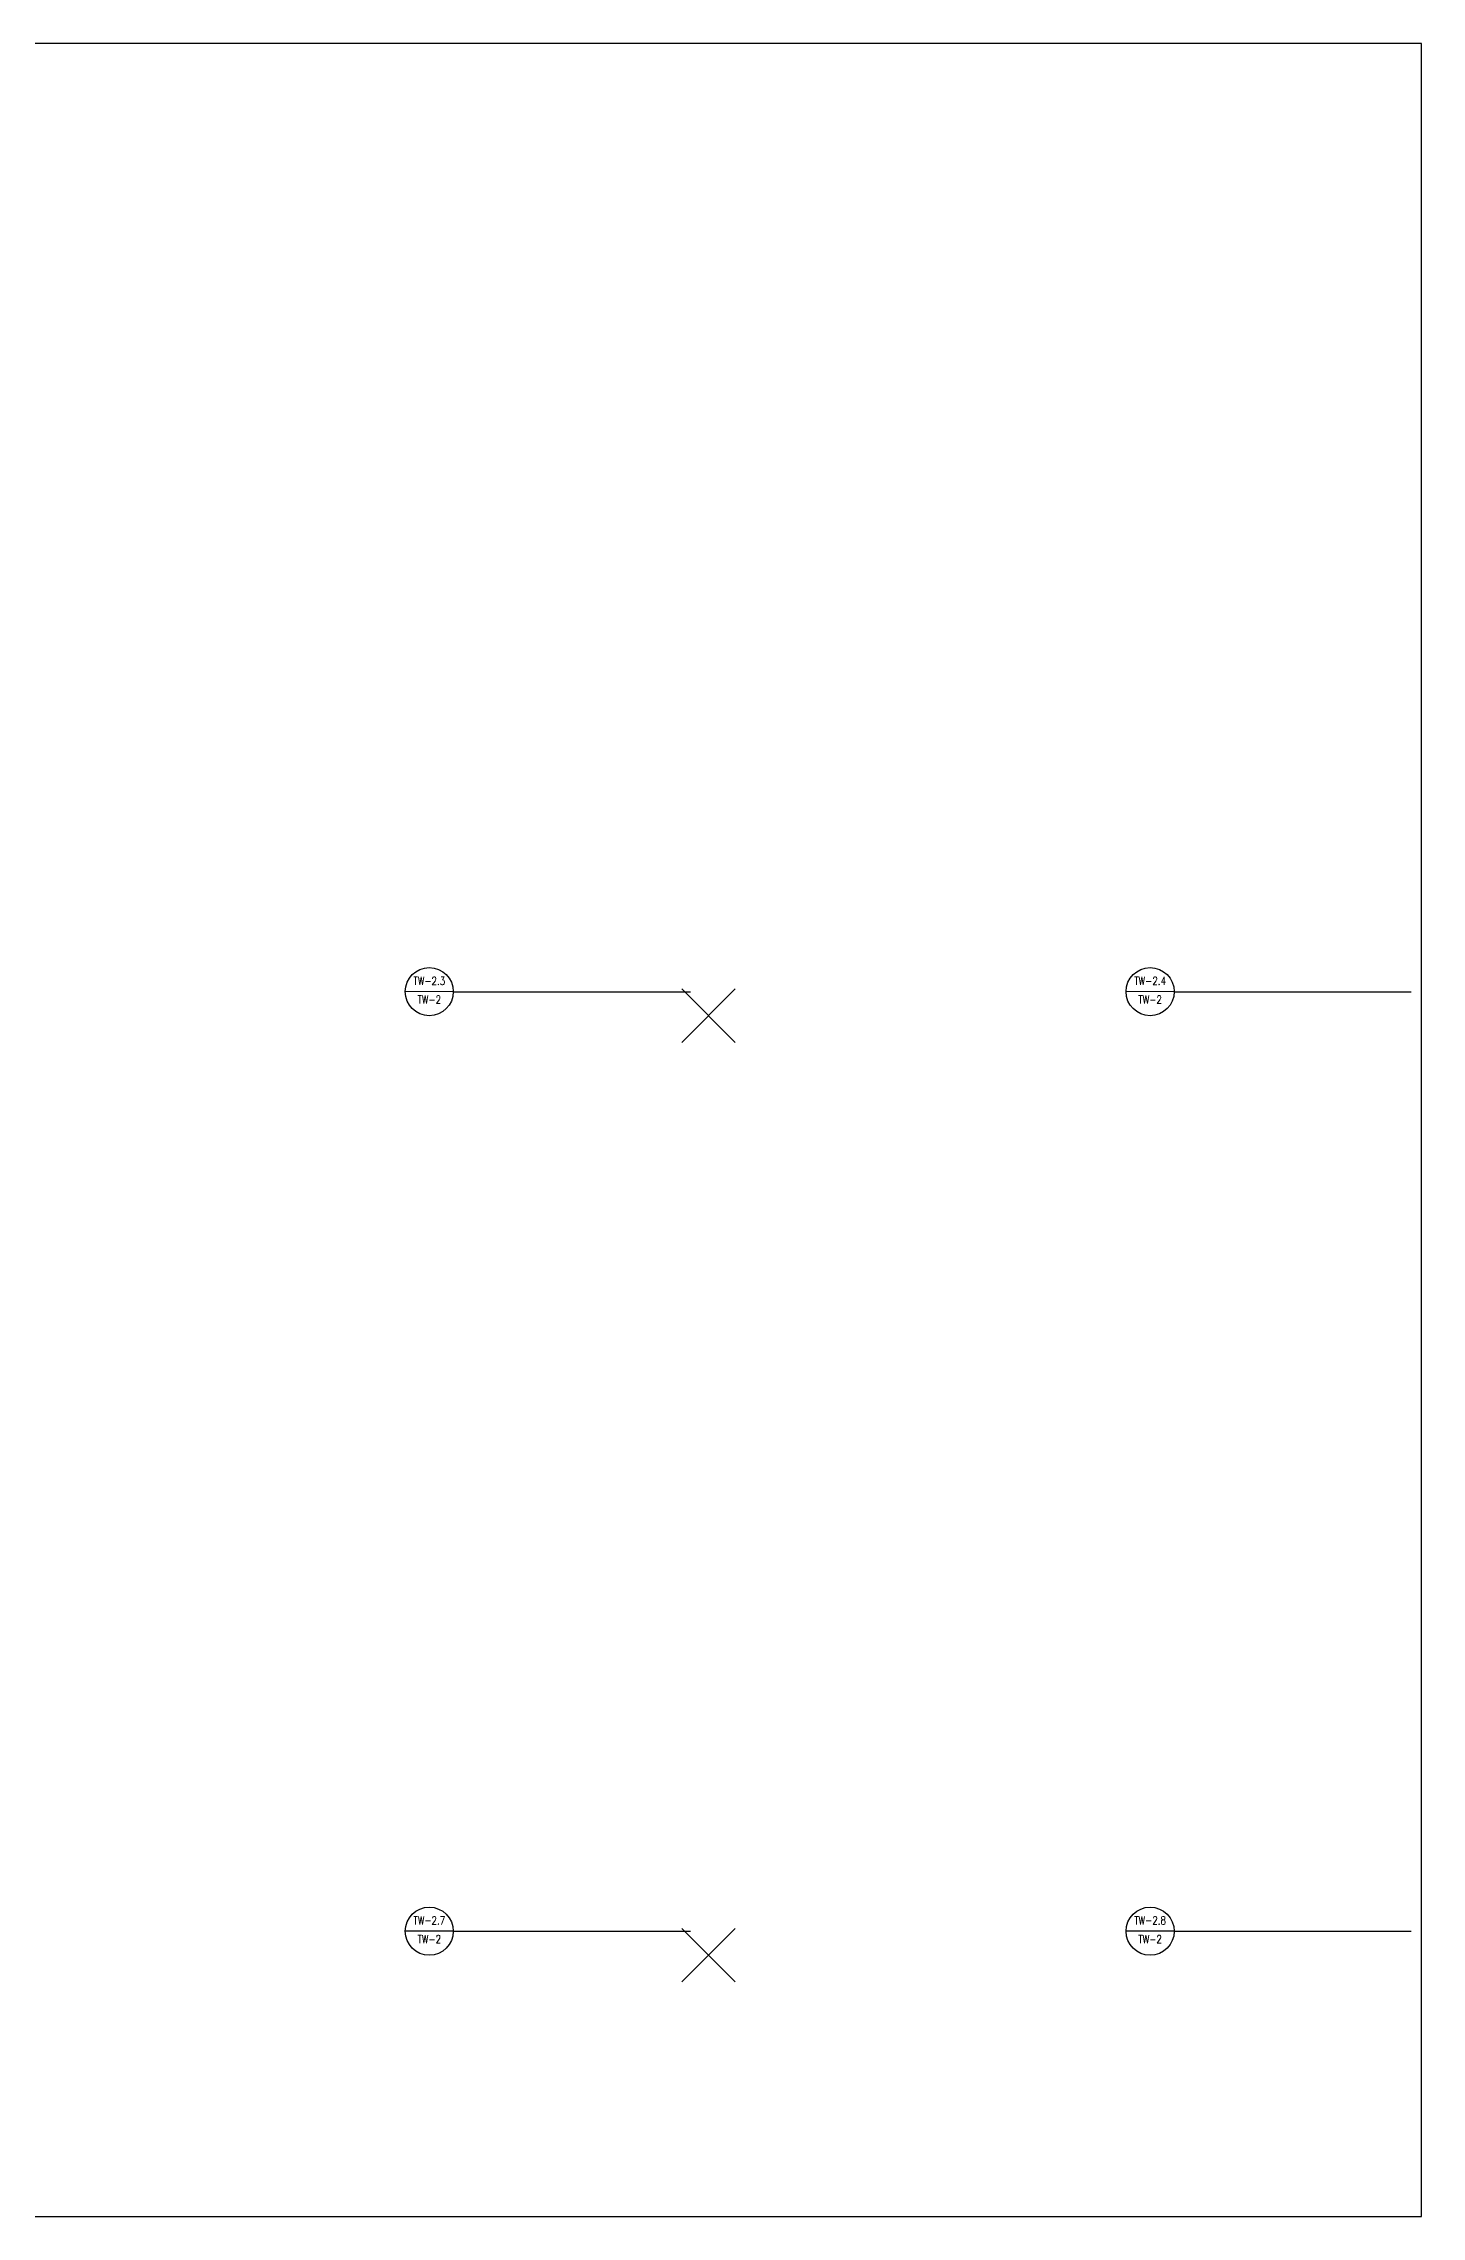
# Model space of a CAD drawing. Header units: millimetres. Extents: x -1 to 744, y -10 to 72.
# Drawn here: x 215.2 to 266.8, y -9.8 to 71.6 of the extents above; entities that cross this region are included whole.
import ezdxf
from ezdxf.enums import TextEntityAlignment as Align

# ---------------------------------------------------------------- set-up
doc = ezdxf.new("R2010")
doc.units = ezdxf.units.MM
doc.header["$MEASUREMENT"] = 0
doc.header["$PDMODE"] = 3
doc.header["$PDSIZE"] = 1
for name, color, linetype in [('_TW-2', 7, 'Continuous'), ('_WS_Boundary', 7, 'Continuous'), ('WS_REF_MARKER', 7, 'Continuous')]:
    doc.layers.add(name, color=color, linetype=linetype)
doc.layers.add('_WS_Insertion_Point', color=1, linetype='Continuous', lineweight=25, plot=False)
doc.styles.add('ROMANS', font='ROMANS.shx')
doc.styles.add('STD', font='simplex.shx', dxfattribs={"height": 0.1})

# ---------------------------------------------------------------- blocks, each defined once
blk = doc.blocks.new('DTLBUB')
blk.add_line((0.313, 0), (-0.313, 0))
blk.add_circle((0, 0), 0.313)
at = {"style": 'STD', "flags": 12}
for tag, height, p in [('A1', 0.104, (0, 0.14)), ('M-000', 0.0781, (0, -0.103))]:
    blk.add_attdef(tag, text='', height=height, dxfattribs=at).set_placement(p, align=Align.MIDDLE)

msp = doc.modelspace()

# ---------------------------------------------------------------- linework, layer by layer
at = {"layer": '_TW-2'}
for p, q in [((230.561, 36.108), (239.449, 36.108)), ((257.577, 36.108), (266.465, 36.108)), ((230.561, 0.899), (239.449, 0.899)), ((257.577, 0.899), (266.465, 0.899))]:
    msp.add_line(p, q, dxfattribs=at)
at = {"layer": '_WS_Boundary'}
msp.add_lwpolyline([(157.772, -9.793), (266.85, -9.793), (266.85, 71.642), (157.772, 71.642)], close=True, dxfattribs=at)
at = {"layer": '_WS_Insertion_Point'}
for p in [(240.126, 35.209), (240.126, 0)]:
    msp.add_point(p, dxfattribs=at)

# ---------------------------------------------------------------- block references
at = {"layer": '_TW-2'}
ref = msp.add_blockref('DTLBUB', (229.661, 36.109), dxfattribs=dict(at, xscale=2.878068995225996, yscale=2.878068995225996, zscale=2.878068995225996, rotation=359.9491497557224))
ref.add_attrib('A1', 'TW-2.3', dxfattribs={"layer": 'WS_REF_MARKER', "height": 0.2998, "style": 'ROMANS', "width": 0.8, "flags": 12}).set_placement((229.662, 36.513), align=Align.MIDDLE)
ref.add_attrib('M-000', 'TW-2', dxfattribs={"layer": 'WS_REF_MARKER', "height": 0.2999, "style": 'ROMANS', "width": 0.8, "flags": 12}).set_placement((229.661, 35.811), align=Align.MIDDLE)
ref = msp.add_blockref('DTLBUB', (256.678, 36.109), dxfattribs=dict(at, xscale=2.878068995225996, yscale=2.878068995225996, zscale=2.878068995225996, rotation=359.9491497557224))
ref.add_attrib('A1', 'TW-2.4', dxfattribs={"layer": 'WS_REF_MARKER', "height": 0.2998, "style": 'ROMANS', "width": 0.8, "flags": 12}).set_placement((256.678, 36.513), align=Align.MIDDLE)
ref.add_attrib('M-000', 'TW-2', dxfattribs={"layer": 'WS_REF_MARKER', "height": 0.2999, "style": 'ROMANS', "width": 0.8, "flags": 12}).set_placement((256.677, 35.811), align=Align.MIDDLE)
ref = msp.add_blockref('DTLBUB', (229.661, 0.9), dxfattribs=dict(at, xscale=2.878068995225996, yscale=2.878068995225996, zscale=2.878068995225996, rotation=359.9491497557224))
ref.add_attrib('A1', 'TW-2.7', dxfattribs={"layer": 'WS_REF_MARKER', "height": 0.2998, "style": 'ROMANS', "width": 0.8, "flags": 12}).set_placement((229.662, 1.304), align=Align.MIDDLE)
ref.add_attrib('M-000', 'TW-2', dxfattribs={"layer": 'WS_REF_MARKER', "height": 0.2999, "style": 'ROMANS', "width": 0.8, "flags": 12}).set_placement((229.661, 0.603), align=Align.MIDDLE)
ref = msp.add_blockref('DTLBUB', (256.678, 0.9), dxfattribs=dict(at, xscale=2.878068995225996, yscale=2.878068995225996, zscale=2.878068995225996, rotation=359.9491497557224))
ref.add_attrib('A1', 'TW-2.8', dxfattribs={"layer": 'WS_REF_MARKER', "height": 0.2998, "style": 'ROMANS', "width": 0.8, "flags": 12}).set_placement((256.678, 1.304), align=Align.MIDDLE)
ref.add_attrib('M-000', 'TW-2', dxfattribs={"layer": 'WS_REF_MARKER', "height": 0.2999, "style": 'ROMANS', "width": 0.8, "flags": 12}).set_placement((256.677, 0.603), align=Align.MIDDLE)

doc.saveas('drawing.dxf')
